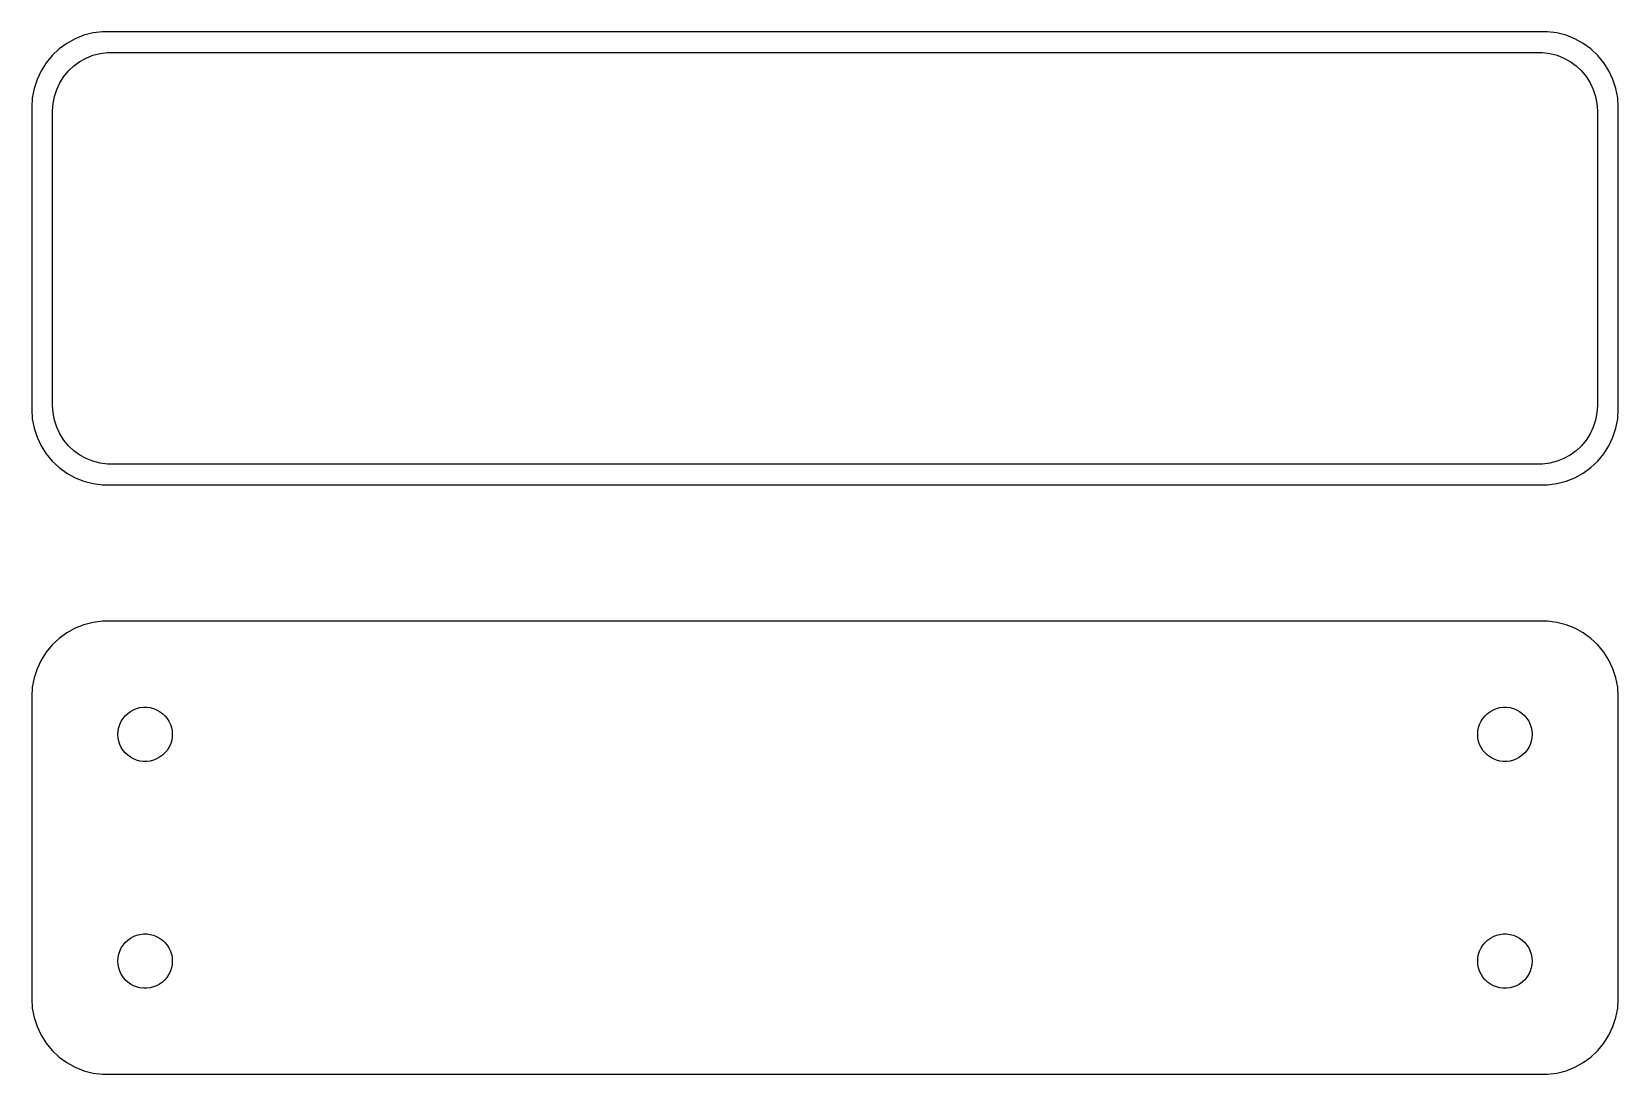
# Model space of a CAD drawing. Header units: metres. Extents: x -52 to 52, y 24 to 93.
import ezdxf

# ---------------------------------------------------------------- set-up
doc = ezdxf.new("R2010")
doc.units = ezdxf.units.M

msp = doc.modelspace()

# ---------------------------------------------------------------- linework, layer by layer
for p, q in [((-49.6289, 92.5241), (-50.1791, 92.2216)), ((-49.0451, 92.7553), (-49.6289, 92.5241)), ((-48.4369, 92.9114), (-49.0451, 92.7553)), ((-47.8139, 92.9901), (-48.4369, 92.9114)), ((47.8139, 92.9901), (-47.8139, 92.9901)), ((48.4369, 92.9114), (47.8139, 92.9901)), ((49.0451, 92.7553), (48.4369, 92.9114)), ((49.6289, 92.5241), (49.0451, 92.7553)), ((50.1791, 92.2216), (49.6289, 92.5241)), ((-51.1448, 91.4227), (-51.5451, 90.9389)), ((-50.6871, 91.8526), (-51.1448, 91.4227)), ((-50.1791, 92.2216), (-50.6871, 91.8526)), ((-48.8975, 91.2512), (-48.4457, 91.4301)), ((-48.4457, 91.4301), (-47.9751, 91.5509)), ((-47.9751, 91.5509), (-47.493, 91.6118)), ((-47.493, 91.6118), (47.493, 91.6118)), ((47.493, 91.6118), (47.9751, 91.5509)), ((47.9751, 91.5509), (48.4457, 91.4301)), ((48.4457, 91.4301), (48.8975, 91.2512)), ((50.6871, 91.8526), (50.1791, 92.2216)), ((51.1448, 91.4227), (50.6871, 91.8526)), ((51.5451, 90.9389), (51.1448, 91.4227)), ((-51.8815, 90.4088), (-52.1489, 89.8406)), ((-51.5451, 90.9389), (-51.8815, 90.4088)), ((-50.3805, 90.0244), (-50.0707, 90.3988)), ((-50.0707, 90.3988), (-49.7165, 90.7315)), ((-49.7165, 90.7315), (-49.3234, 91.0171)), ((-49.3234, 91.0171), (-48.8975, 91.2512)), ((48.8975, 91.2512), (49.3234, 91.0171)), ((49.3234, 91.0171), (49.7165, 90.7315)), ((49.7165, 90.7315), (50.0707, 90.3988)), ((50.0707, 90.3988), (50.3805, 90.0244)), ((51.8815, 90.4088), (51.5451, 90.9389)), ((52.1489, 89.8406), (51.8815, 90.4088)), ((-52.1489, 89.8406), (-52.3429, 89.2434)), ((-50.8477, 89.1744), (-50.6408, 89.6141)), ((-50.6408, 89.6141), (-50.3805, 90.0244)), ((50.3805, 90.0244), (50.6408, 89.6141)), ((50.6408, 89.6141), (50.8477, 89.1744)), ((52.3429, 89.2434), (52.1489, 89.8406)), ((-52.4606, 88.6267), (-52.5, 88)), ((-52.3429, 89.2434), (-52.4606, 88.6267)), ((-51.1195, 87.75), (-51.089, 88.235)), ((-51.089, 88.235), (-50.9979, 88.7123)), ((-50.9979, 88.7123), (-50.8477, 89.1744)), ((50.8477, 89.1744), (50.9979, 88.7123)), ((50.9979, 88.7123), (51.089, 88.235)), ((51.089, 88.235), (51.1195, 87.75)), ((52.4606, 88.6267), (52.3429, 89.2434)), ((52.5, 88), (52.4606, 88.6267)), ((-52.5, 88), (-52.5, 68)), ((-51.1195, 68.25), (-51.1195, 87.75)), ((51.1195, 87.75), (51.1195, 68.25)), ((52.5, 68), (52.5, 88)), ((-51.089, 67.765), (-51.1195, 68.25)), ((51.1195, 68.25), (51.089, 67.765)), ((-52.5, 68), (-52.4606, 67.3733)), ((-52.4606, 67.3733), (-52.3429, 66.7566)), ((-50.9979, 67.2877), (-51.089, 67.765)), ((-50.8477, 66.8256), (-50.9979, 67.2877)), ((50.9979, 67.2877), (50.8477, 66.8256)), ((51.089, 67.765), (50.9979, 67.2877)), ((52.3429, 66.7566), (52.4606, 67.3733)), ((52.4606, 67.3733), (52.5, 68)), ((-52.3429, 66.7566), (-52.1489, 66.1594)), ((-52.1489, 66.1594), (-51.8815, 65.5912)), ((-50.6408, 66.3859), (-50.8477, 66.8256)), ((-50.3805, 65.9756), (-50.6408, 66.3859)), ((50.6408, 66.3859), (50.3805, 65.9756)), ((50.8477, 66.8256), (50.6408, 66.3859)), ((51.8815, 65.5912), (52.1489, 66.1594)), ((52.1489, 66.1594), (52.3429, 66.7566)), ((-51.8815, 65.5912), (-51.5451, 65.0611)), ((-50.0707, 65.6012), (-50.3805, 65.9756)), ((-49.7165, 65.2685), (-50.0707, 65.6012)), ((-49.3234, 64.9829), (-49.7165, 65.2685)), ((49.7165, 65.2685), (49.3234, 64.9829)), ((50.0707, 65.6012), (49.7165, 65.2685)), ((50.3805, 65.9756), (50.0707, 65.6012)), ((51.5451, 65.0611), (51.8815, 65.5912)), ((-51.5451, 65.0611), (-51.1448, 64.5773)), ((-51.1448, 64.5773), (-50.6871, 64.1474)), ((-50.6871, 64.1474), (-50.1791, 63.7784)), ((-48.8975, 64.7488), (-49.3234, 64.9829)), ((-48.4457, 64.5699), (-48.8975, 64.7488)), ((-47.9751, 64.4491), (-48.4457, 64.5699)), ((-47.493, 64.3882), (-47.9751, 64.4491)), ((47.493, 64.3882), (-47.493, 64.3882)), ((47.9751, 64.4491), (47.493, 64.3882)), ((48.4457, 64.5699), (47.9751, 64.4491)), ((48.8975, 64.7488), (48.4457, 64.5699)), ((49.3234, 64.9829), (48.8975, 64.7488)), ((50.1791, 63.7784), (50.6871, 64.1474)), ((50.6871, 64.1474), (51.1448, 64.5773)), ((51.1448, 64.5773), (51.5451, 65.0611)), ((-50.1791, 63.7784), (-49.6289, 63.4759)), ((-49.6289, 63.4759), (-49.0451, 63.2447)), ((-49.0451, 63.2447), (-48.4369, 63.0886)), ((-48.4369, 63.0886), (-47.8139, 63.0099)), ((-47.8139, 63.0099), (47.8139, 63.0099)), ((47.8139, 63.0099), (48.4369, 63.0886)), ((48.4369, 63.0886), (49.0451, 63.2447)), ((49.0451, 63.2447), (49.6289, 63.4759)), ((49.6289, 63.4759), (50.1791, 63.7784)), ((-49.0451, 53.7553), (-49.6289, 53.5241)), ((-48.4369, 53.9114), (-49.0451, 53.7553)), ((-47.8139, 53.9901), (-48.4369, 53.9114)), ((47.8139, 53.9901), (-47.8139, 53.9901)), ((48.4369, 53.9114), (47.8139, 53.9901)), ((49.0451, 53.7553), (48.4369, 53.9114)), ((49.6289, 53.5241), (49.0451, 53.7553)), ((-50.6871, 52.8526), (-51.1448, 52.4227)), ((-50.1791, 53.2216), (-50.6871, 52.8526)), ((-49.6289, 53.5241), (-50.1791, 53.2216)), ((50.1791, 53.2216), (49.6289, 53.5241)), ((50.6871, 52.8526), (50.1791, 53.2216)), ((51.1448, 52.4227), (50.6871, 52.8526)), ((-51.5451, 51.9389), (-51.8815, 51.4088)), ((-51.1448, 52.4227), (-51.5451, 51.9389)), ((51.5451, 51.9389), (51.1448, 52.4227)), ((51.8815, 51.4088), (51.5451, 51.9389)), ((-52.1489, 50.8406), (-52.3429, 50.2434)), ((-51.8815, 51.4088), (-52.1489, 50.8406)), ((52.1489, 50.8406), (51.8815, 51.4088)), ((52.3429, 50.2434), (52.1489, 50.8406)), ((-52.4606, 49.6267), (-52.5, 49)), ((-52.3429, 50.2434), (-52.4606, 49.6267)), ((52.4606, 49.6267), (52.3429, 50.2434)), ((52.5, 49), (52.4606, 49.6267)), ((-52.5, 49), (-52.5, 29)), ((52.5, 29), (52.5, 49)), ((-46.6736, 47.1626), (-46.5773, 47.3671)), ((-46.5773, 47.3671), (-46.4562, 47.558)), ((-46.4562, 47.558), (-46.3121, 47.7322)), ((-46.3121, 47.7322), (-46.1474, 47.8869)), ((-46.1474, 47.8869), (-45.9645, 48.0198)), ((-45.9645, 48.0198), (-45.7664, 48.1287)), ((-45.7664, 48.1287), (-45.5562, 48.2119)), ((-45.5562, 48.2119), (-45.3373, 48.2681)), ((-45.3373, 48.2681), (-45.113, 48.2964)), ((-45.113, 48.2964), (-44.887, 48.2964)), ((-44.887, 48.2964), (-44.6627, 48.2681)), ((-44.6627, 48.2681), (-44.4438, 48.2119)), ((-44.4438, 48.2119), (-44.2336, 48.1287)), ((-44.2336, 48.1287), (-44.0355, 48.0198)), ((-44.0355, 48.0198), (-43.8526, 47.8869)), ((-43.8526, 47.8869), (-43.6879, 47.7322)), ((-43.6879, 47.7322), (-43.5438, 47.558)), ((-43.5438, 47.558), (-43.4226, 47.3671)), ((-43.4226, 47.3671), (-43.3264, 47.1626)), ((43.3264, 47.1626), (43.4226, 47.3671)), ((43.4226, 47.3671), (43.5438, 47.558)), ((43.5438, 47.558), (43.6879, 47.7322)), ((43.6879, 47.7322), (43.8526, 47.8869)), ((43.8526, 47.8869), (44.0355, 48.0198)), ((44.0355, 48.0198), (44.2336, 48.1287)), ((44.2336, 48.1287), (44.4438, 48.2119)), ((44.4438, 48.2119), (44.6627, 48.2681)), ((44.6627, 48.2681), (44.887, 48.2964)), ((44.887, 48.2964), (45.113, 48.2964)), ((45.113, 48.2964), (45.3373, 48.2681)), ((45.3373, 48.2681), (45.5562, 48.2119)), ((45.5562, 48.2119), (45.7664, 48.1287)), ((45.7664, 48.1287), (45.9645, 48.0198)), ((45.9645, 48.0198), (46.1474, 47.8869)), ((46.1474, 47.8869), (46.3121, 47.7322)), ((46.3121, 47.7322), (46.4562, 47.558)), ((46.4562, 47.558), (46.5773, 47.3671)), ((46.5773, 47.3671), (46.6736, 47.1626)), ((-46.8, 46.5), (-46.7858, 46.7256)), ((-46.7858, 46.2744), (-46.8, 46.5)), ((-46.7858, 46.7256), (-46.7434, 46.9476)), ((-46.7434, 46.0524), (-46.7858, 46.2744)), ((-46.7434, 46.9476), (-46.6736, 47.1626)), ((-43.3264, 47.1626), (-43.2565, 46.9476)), ((-43.2565, 46.9476), (-43.2142, 46.7256)), ((-43.2142, 46.2744), (-43.2565, 46.0524)), ((-43.2142, 46.7256), (-43.2, 46.5)), ((-43.2, 46.5), (-43.2142, 46.2744)), ((43.2, 46.5), (43.2142, 46.7256)), ((43.2142, 46.2744), (43.2, 46.5)), ((43.2142, 46.7256), (43.2565, 46.9476)), ((43.2565, 46.0524), (43.2142, 46.2744)), ((43.2565, 46.9476), (43.3264, 47.1626)), ((46.6736, 47.1626), (46.7434, 46.9476)), ((46.7434, 46.9476), (46.7858, 46.7256)), ((46.7858, 46.2744), (46.7434, 46.0524)), ((46.7858, 46.7256), (46.8, 46.5)), ((46.8, 46.5), (46.7858, 46.2744)), ((-46.6736, 45.8374), (-46.7434, 46.0524)), ((-46.5773, 45.6328), (-46.6736, 45.8374)), ((-46.4562, 45.442), (-46.5773, 45.6328)), ((-46.3121, 45.2678), (-46.4562, 45.442)), ((-46.1474, 45.1131), (-46.3121, 45.2678)), ((-43.6879, 45.2678), (-43.8526, 45.1131)), ((-43.5438, 45.442), (-43.6879, 45.2678)), ((-43.4226, 45.6328), (-43.5438, 45.442)), ((-43.3264, 45.8374), (-43.4226, 45.6328)), ((-43.2565, 46.0524), (-43.3264, 45.8374)), ((43.3264, 45.8374), (43.2565, 46.0524)), ((43.4226, 45.6328), (43.3264, 45.8374)), ((43.5438, 45.442), (43.4226, 45.6328)), ((43.6879, 45.2678), (43.5438, 45.442)), ((43.8526, 45.1131), (43.6879, 45.2678)), ((46.3121, 45.2678), (46.1474, 45.1131)), ((46.4562, 45.442), (46.3121, 45.2678)), ((46.5773, 45.6328), (46.4562, 45.442)), ((46.6736, 45.8374), (46.5773, 45.6328)), ((46.7434, 46.0524), (46.6736, 45.8374)), ((-45.9645, 44.9802), (-46.1474, 45.1131)), ((-45.7664, 44.8713), (-45.9645, 44.9802)), ((-45.5562, 44.7881), (-45.7664, 44.8713)), ((-45.3373, 44.7319), (-45.5562, 44.7881)), ((-45.113, 44.7036), (-45.3373, 44.7319)), ((-44.887, 44.7036), (-45.113, 44.7036)), ((-44.6627, 44.7319), (-44.887, 44.7036)), ((-44.4438, 44.7881), (-44.6627, 44.7319)), ((-44.2336, 44.8713), (-44.4438, 44.7881)), ((-44.0355, 44.9802), (-44.2336, 44.8713)), ((-43.8526, 45.1131), (-44.0355, 44.9802)), ((44.0355, 44.9802), (43.8526, 45.1131)), ((44.2336, 44.8713), (44.0355, 44.9802)), ((44.4438, 44.7881), (44.2336, 44.8713)), ((44.6627, 44.7319), (44.4438, 44.7881)), ((44.887, 44.7036), (44.6627, 44.7319)), ((45.113, 44.7036), (44.887, 44.7036)), ((45.3373, 44.7319), (45.113, 44.7036)), ((45.5562, 44.7881), (45.3373, 44.7319)), ((45.7664, 44.8713), (45.5562, 44.7881)), ((45.9645, 44.9802), (45.7664, 44.8713)), ((46.1474, 45.1131), (45.9645, 44.9802)), ((-46.5773, 32.3672), (-46.4562, 32.558)), ((-46.4562, 32.558), (-46.3121, 32.7322)), ((-46.3121, 32.7322), (-46.1474, 32.8869)), ((-46.1474, 32.8869), (-45.9645, 33.0198)), ((-45.9645, 33.0198), (-45.7664, 33.1287)), ((-45.7664, 33.1287), (-45.5562, 33.2119)), ((-45.5562, 33.2119), (-45.3373, 33.2681)), ((-45.3373, 33.2681), (-45.113, 33.2964)), ((-45.113, 33.2964), (-44.887, 33.2964)), ((-44.887, 33.2964), (-44.6627, 33.2681)), ((-44.6627, 33.2681), (-44.4438, 33.2119)), ((-44.4438, 33.2119), (-44.2336, 33.1287)), ((-44.2336, 33.1287), (-44.0355, 33.0198)), ((-44.0355, 33.0198), (-43.8526, 32.8869)), ((-43.8526, 32.8869), (-43.6879, 32.7322)), ((-43.6879, 32.7322), (-43.5438, 32.558)), ((-43.5438, 32.558), (-43.4226, 32.3672)), ((43.4226, 32.3672), (43.5438, 32.558)), ((43.5438, 32.558), (43.6879, 32.7322)), ((43.6879, 32.7322), (43.8526, 32.8869)), ((43.8526, 32.8869), (44.0355, 33.0198)), ((44.0355, 33.0198), (44.2336, 33.1287)), ((44.2336, 33.1287), (44.4438, 33.2119)), ((44.4438, 33.2119), (44.6627, 33.2681)), ((44.6627, 33.2681), (44.887, 33.2964)), ((44.887, 33.2964), (45.113, 33.2964)), ((45.113, 33.2964), (45.3373, 33.2681)), ((45.3373, 33.2681), (45.5562, 33.2119)), ((45.5562, 33.2119), (45.7664, 33.1287)), ((45.7664, 33.1287), (45.9645, 33.0198)), ((45.9645, 33.0198), (46.1474, 32.8869)), ((46.1474, 32.8869), (46.3121, 32.7322)), ((46.3121, 32.7322), (46.4562, 32.558)), ((46.4562, 32.558), (46.5773, 32.3672)), ((-46.8, 31.5), (-46.7858, 31.7256)), ((-46.7858, 31.2744), (-46.8, 31.5)), ((-46.7858, 31.7256), (-46.7434, 31.9476)), ((-46.7434, 31.9476), (-46.6736, 32.1626)), ((-46.6736, 32.1626), (-46.5773, 32.3672)), ((-43.4226, 32.3672), (-43.3264, 32.1626)), ((-43.3264, 32.1626), (-43.2565, 31.9476)), ((-43.2565, 31.9476), (-43.2142, 31.7256)), ((-43.2142, 31.7256), (-43.2, 31.5)), ((-43.2, 31.5), (-43.2142, 31.2744)), ((43.2, 31.5), (43.2142, 31.7256)), ((43.2142, 31.2744), (43.2, 31.5)), ((43.2142, 31.7256), (43.2565, 31.9476)), ((43.2565, 31.9476), (43.3264, 32.1626)), ((43.3264, 32.1626), (43.4226, 32.3672)), ((46.5773, 32.3672), (46.6736, 32.1626)), ((46.6736, 32.1626), (46.7434, 31.9476)), ((46.7434, 31.9476), (46.7858, 31.7256)), ((46.7858, 31.7256), (46.8, 31.5)), ((46.8, 31.5), (46.7858, 31.2744)), ((-46.7434, 31.0524), (-46.7858, 31.2744)), ((-46.6736, 30.8374), (-46.7434, 31.0524)), ((-46.5773, 30.6329), (-46.6736, 30.8374)), ((-46.4562, 30.442), (-46.5773, 30.6329)), ((-43.4226, 30.6329), (-43.5438, 30.442)), ((-43.3264, 30.8374), (-43.4226, 30.6329)), ((-43.2565, 31.0524), (-43.3264, 30.8374)), ((-43.2142, 31.2744), (-43.2565, 31.0524)), ((43.2565, 31.0524), (43.2142, 31.2744)), ((43.3264, 30.8374), (43.2565, 31.0524)), ((43.4226, 30.6329), (43.3264, 30.8374)), ((43.5438, 30.442), (43.4226, 30.6329)), ((46.5773, 30.6329), (46.4562, 30.442)), ((46.6736, 30.8374), (46.5773, 30.6329)), ((46.7434, 31.0524), (46.6736, 30.8374)), ((46.7858, 31.2744), (46.7434, 31.0524)), ((-46.3121, 30.2678), (-46.4562, 30.442)), ((-46.1474, 30.1131), (-46.3121, 30.2678)), ((-45.9645, 29.9802), (-46.1474, 30.1131)), ((-45.7664, 29.8713), (-45.9645, 29.9802)), ((-45.5562, 29.7881), (-45.7664, 29.8713)), ((-45.3373, 29.7319), (-45.5562, 29.7881)), ((-45.113, 29.7036), (-45.3373, 29.7319)), ((-44.887, 29.7036), (-45.113, 29.7036)), ((-44.6627, 29.7319), (-44.887, 29.7036)), ((-44.4438, 29.7881), (-44.6627, 29.7319)), ((-44.2336, 29.8713), (-44.4438, 29.7881)), ((-44.0355, 29.9802), (-44.2336, 29.8713)), ((-43.8526, 30.1131), (-44.0355, 29.9802)), ((-43.6879, 30.2678), (-43.8526, 30.1131)), ((-43.5438, 30.442), (-43.6879, 30.2678)), ((43.6879, 30.2678), (43.5438, 30.442)), ((43.8526, 30.1131), (43.6879, 30.2678)), ((44.0355, 29.9802), (43.8526, 30.1131)), ((44.2336, 29.8713), (44.0355, 29.9802)), ((44.4438, 29.7881), (44.2336, 29.8713)), ((44.6627, 29.7319), (44.4438, 29.7881)), ((44.887, 29.7036), (44.6627, 29.7319)), ((45.113, 29.7036), (44.887, 29.7036)), ((45.3373, 29.7319), (45.113, 29.7036)), ((45.5562, 29.7881), (45.3373, 29.7319)), ((45.7664, 29.8713), (45.5562, 29.7881)), ((45.9645, 29.9802), (45.7664, 29.8713)), ((46.1474, 30.1131), (45.9645, 29.9802)), ((46.3121, 30.2678), (46.1474, 30.1131)), ((46.4562, 30.442), (46.3121, 30.2678)), ((-52.5, 29), (-52.4606, 28.3733)), ((-52.4606, 28.3733), (-52.3429, 27.7566)), ((52.3429, 27.7566), (52.4606, 28.3733)), ((52.4606, 28.3733), (52.5, 29)), ((-52.3429, 27.7566), (-52.1489, 27.1594)), ((52.1489, 27.1594), (52.3429, 27.7566)), ((-52.1489, 27.1594), (-51.8815, 26.5912)), ((-51.8815, 26.5912), (-51.5451, 26.0611)), ((51.5451, 26.0611), (51.8815, 26.5912)), ((51.8815, 26.5912), (52.1489, 27.1594)), ((-51.5451, 26.0611), (-51.1448, 25.5773)), ((-51.1448, 25.5773), (-50.6871, 25.1474)), ((50.6871, 25.1474), (51.1448, 25.5773)), ((51.1448, 25.5773), (51.5451, 26.0611)), ((-50.6871, 25.1474), (-50.1791, 24.7784)), ((-50.1791, 24.7784), (-49.6289, 24.4759)), ((-49.6289, 24.4759), (-49.0451, 24.2447)), ((-49.0451, 24.2447), (-48.4369, 24.0886)), ((48.4369, 24.0886), (49.0451, 24.2447)), ((49.0451, 24.2447), (49.6289, 24.4759)), ((49.6289, 24.4759), (50.1791, 24.7784)), ((50.1791, 24.7784), (50.6871, 25.1474)), ((-48.4369, 24.0886), (-47.8139, 24.0099)), ((-47.8139, 24.0099), (47.8139, 24.0099)), ((47.8139, 24.0099), (48.4369, 24.0886))]:
    msp.add_line(p, q)

doc.saveas('drawing.dxf')
